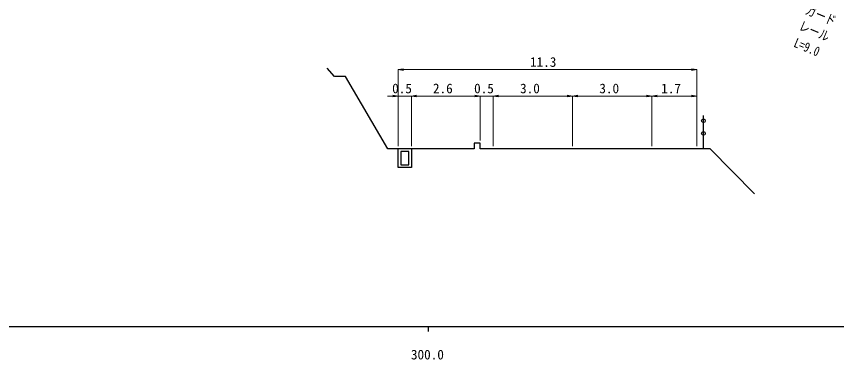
# Model space of a CAD drawing. Units: millimetres, scale not verified, with parts at other scales. Extents: x 40000 to 680000, y 20000 to 380000.
# Drawn here: x 290081 to 445261, y 198715 to 263622 of the extents above; entities that cross this region are included whole.
import ezdxf
from ezdxf.enums import TextEntityAlignment as Align

# ---------------------------------------------------------------- set-up
doc = ezdxf.new("R2010")
doc.units = ezdxf.units.MM
doc.header["$LTSCALE"] = 1000
for name, color, linetype, lineweight in [('M-BGD', 7, 'Continuous', 25), ('M-STR-HTXT', 7, 'Continuous', 13), ('M-TTL-BAND', 7, 'Continuous', 25)]:
    doc.layers.add(name, color=color, linetype=linetype, lineweight=lineweight)
doc.styles.add('ＭＳ ゴシック', font='')
doc.styles.get('ＭＳ ゴシック').set_extended_font_data('MS Gothic')

# ---------------------------------------------------------------- blocks, each defined once
blk = doc.blocks.new('open_arrow')
at = {"color": 0, "linetype": 'Continuous', "lineweight": -2}
blk.add_lwpolyline([(7.5, 1.25), (0, 0), (7.5, -1.25)], dxfattribs=at)

msp = doc.modelspace()

# ---------------------------------------------------------------- linework, layer by layer
at = {"layer": 'M-BGD'}
msp.add_line((420063, 238565), (420063, 244886), dxfattribs=at)
for points in [[(429718, 230064), (421313, 238565), (377813, 238565), (377813, 239670), (376695, 239670), (376695, 238565), (360338, 238565), (352362, 252241), (350272, 252241), (348867, 253851)], [(364813, 238565), (364813, 235073), (362309, 235073), (362309, 238565)]]:
    msp.add_lwpolyline(points, dxfattribs=at)
msp.add_lwpolyline([(362809, 238065), (362809, 235573), (364313, 235573), (364313, 238065)], close=True, dxfattribs=at)
for centre in [(420063, 243897), (420063, 241487)]:
    msp.add_circle(centre, 350, dxfattribs=at)
at = {"layer": 'M-STR-HTXT'}
for p, q in [((362309, 239065), (362309, 253566)), ((362309, 253565), (418813, 253565)), ((418813, 239065), (418813, 253566)), ((366813, 248565), (360309, 248565)), ((364813, 239065), (364813, 248566)), ((377813, 248565), (364813, 248565)), ((382313, 248565), (375813, 248565)), ((377813, 240170), (377813, 248566)), ((380313, 239065), (380313, 248566)), ((395313, 248565), (380313, 248565)), ((395313, 239065), (395313, 248566)), ((410313, 248565), (395313, 248565)), ((410313, 239065), (410313, 248566)), ((418813, 248565), (410313, 248565))]:
    msp.add_line(p, q, dxfattribs=at)
at = {"layer": 'M-TTL-BAND'}
for p, q in [((40000, 205000), (579000, 205000)), ((368000, 205000), (368000, 204000))]:
    msp.add_line(p, q, dxfattribs=at)

# ---------------------------------------------------------------- block references
at = {"layer": 'M-STR-HTXT', "xscale": 133, "yscale": 133}
for p in [(362309, 253565), (364813, 248565), (364813, 248565), (380313, 248565), (380313, 248565), (395313, 248565), (410313, 248565)]:
    msp.add_blockref('open_arrow', p, dxfattribs=at)
at = {"layer": 'M-STR-HTXT', "xscale": 133, "yscale": 133, "rotation": 180}
for p in [(418813, 253565), (362309, 248565), (377813, 248565), (377813, 248565), (395313, 248565), (410313, 248565), (418813, 248565)]:
    msp.add_blockref('open_arrow', p, dxfattribs=at)

# ---------------------------------------------------------------- texts
at = {"layer": 'M-STR-HTXT', "style": 'ＭＳ ゴシック', "width": 0.8}
for s, p in [('ガード', (441712, 262477)), ('レール', (440508, 259493)), ('L=9.0', (439082, 256465))]:
    msp.add_text(s, height=1833, rotation=337.196, dxfattribs=at).set_placement(p, align=Align.BOTTOM_CENTER)
at = {"layer": 'M-STR-HTXT', "style": 'ＭＳ ゴシック'}
for s, p in [('11.3', (389749, 255003)), ('0.5', (363044, 250003)), ('2.6', (370764, 250003)), ('0.5', (378546, 250003)), ('3.0', (387244, 250003)), ('3.0', (402244, 250003)), ('1.7', (413951, 250003))]:
    msp.add_text(s, height=1833, dxfattribs=at).set_placement(p, align=Align.MIDDLE_CENTER)
at = {"layer": 'M-TTL-BAND', "style": 'ＭＳ ゴシック'}
msp.add_text('300.0', height=1833, dxfattribs=at).set_placement((367844, 198195), align=Align.BOTTOM_CENTER)

doc.saveas('drawing.dxf')
